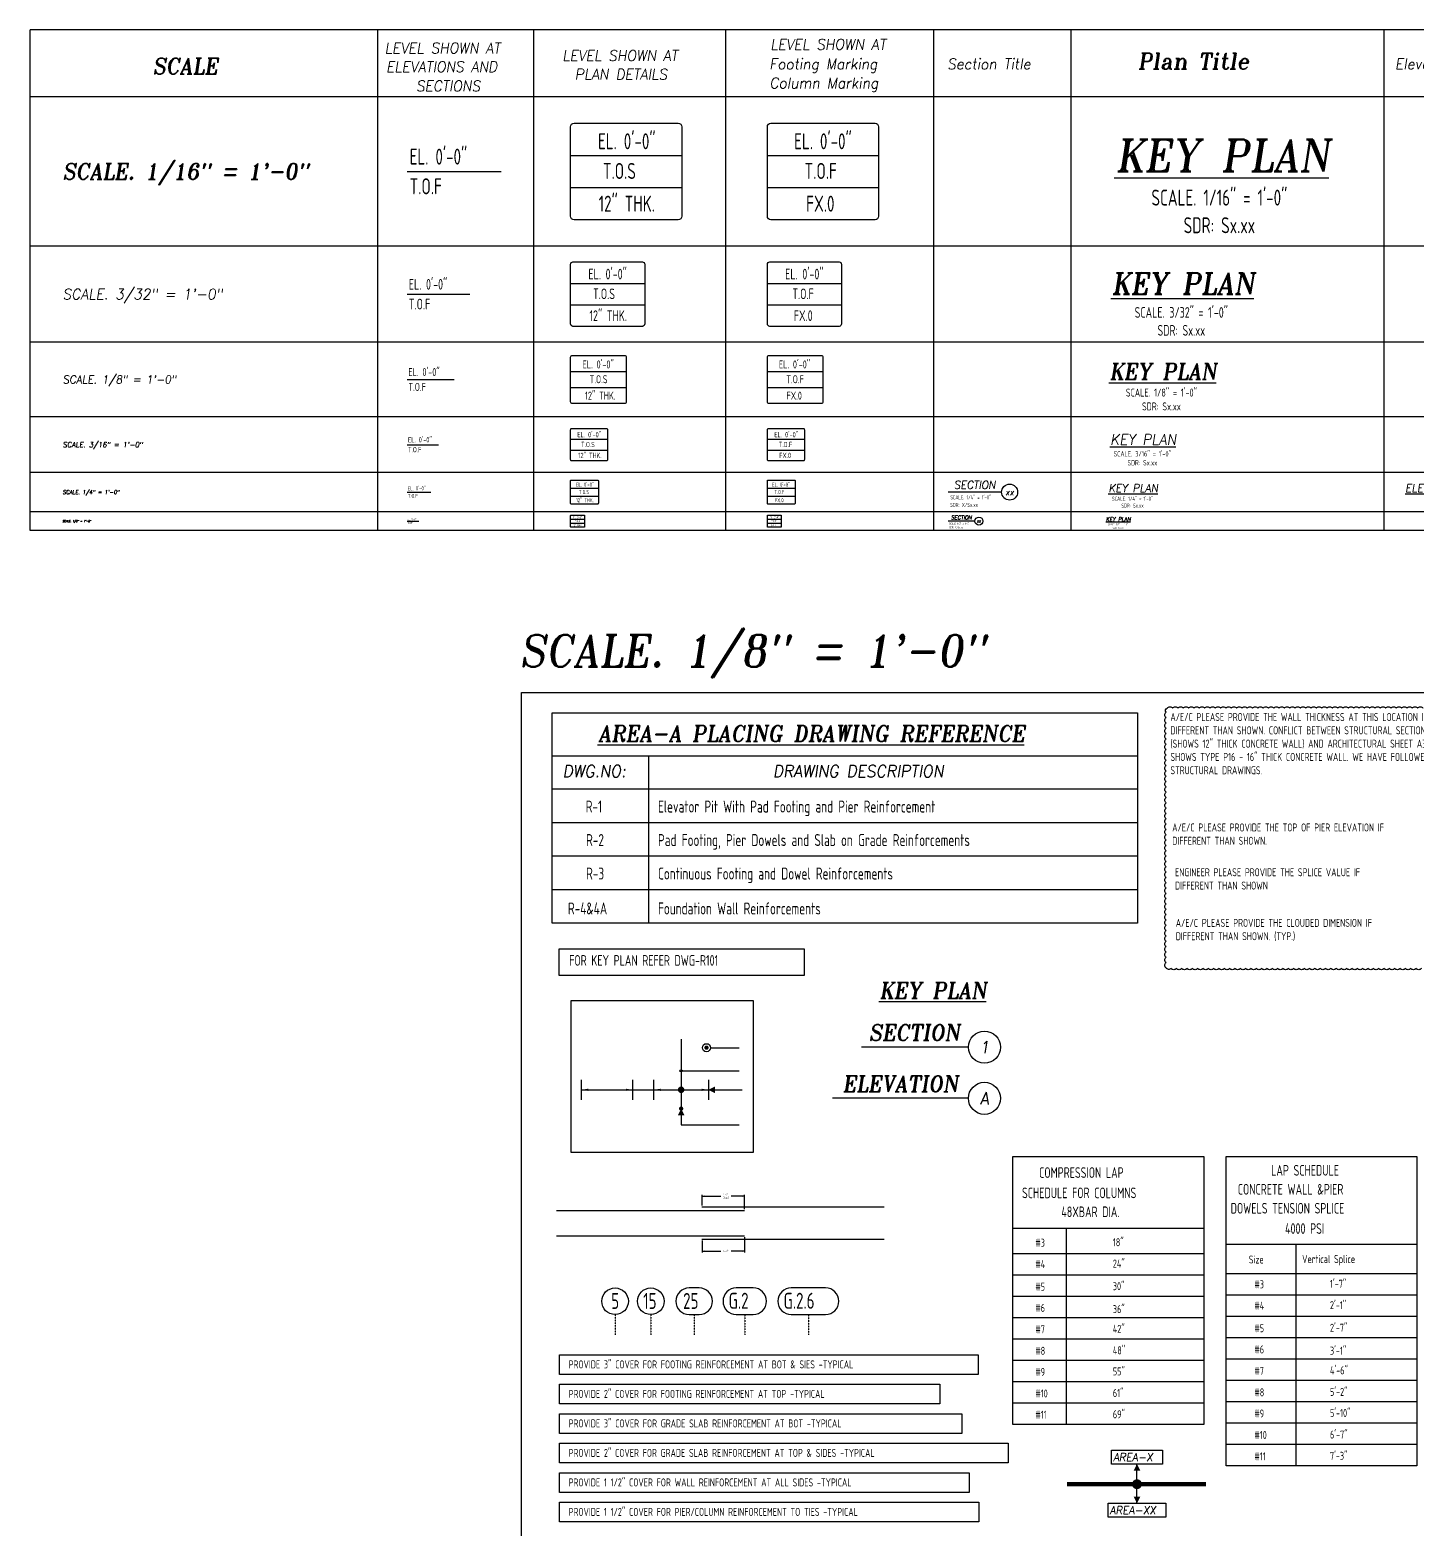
# Model space of a CAD drawing. Header units: inches. Extents: x -10781 to 50822, y -3854 to 38989.
# Drawn here: x -10781 to -9218, y -660 to 1030 of the extents above; entities that cross this region are included whole.
import ezdxf
from ezdxf.enums import TextEntityAlignment as Align

# ---------------------------------------------------------------- set-up
doc = ezdxf.new("R2010")
doc.units = ezdxf.units.IN
doc.header["$LTSCALE"] = 0.025
doc.header["$MEASUREMENT"] = 0
doc.linetypes.add('PHANTOM', pattern=[2.5, 1.25, -0.25, 0.25, -0.25, 0.25, -0.25])
doc.layers.get('0').update_dxf_attribs({"linetype": 'CONTINUOUS'})
doc.layers.get('Defpoints').update_dxf_attribs({"linetype": 'CONTINUOUS'})
for name, color, linetype in [('0-25TEXT', 7, 'CONTINUOUS'), ('0-35', 3, 'CONTINUOUS'), ('0-35TEXT', 3, 'CONTINUOUS'), ('0-50', 10, 'CONTINUOUS'), ('5', 4, 'CONTINUOUS'), ('DETAIL', 83, 'CONTINUOUS'), ('FOOTING MARK', 3, 'CONTINUOUS'), ('GRID', 8, 'PHANTOM'), ('INTERMEDIATERANGELAY', 7, 'CONTINUOUS'), ('MATCH LINE', 7, 'CONTINUOUS'), ('RANGELAY', 7, 'CONTINUOUS'), ('TITLE_BORDER', 7, 'CONTINUOUS')]:
    doc.layers.add(name, color=color, linetype=linetype)
doc.styles.add('AR', font='ARCHQUIK.shx', dxfattribs={"width": 0.8})
doc.styles.add('ROMANT', font='romant')
doc.dimstyles.new('CADS_DIM_48', dxfattribs={"dimscale": 48, "dimtxt": 0.09375, "dimasz": 0.09375, "dimexe": 0.0625, "dimexo": 0.0625, "dimgap": 0.09375, "dimtad": 0, "dimtih": 1, "dimtoh": 1, "dimzin": 1, "dimdsep": 46, "dimlunit": 4, "dimtxsty": 'AR', "dimblk": 'CLOSED', "dimcen": 0.1875, "dimadec": 0, "dimazin": 0, "dimtfac": 1, "dimtofl": 0, "dimtmove": 0, "dimatfit": 1, "dimldrblk": 'DOTBLANK', "dimfxl": 1, "dimtzin": 0, "dimarcsym": 0})

# ---------------------------------------------------------------- blocks, each defined once
blk = doc.blocks.new('SECT1')
at = {"color": 7, "linetype": 'Continuous'}
blk.add_line((0.627, 0), (-0.627, 0), dxfattribs=at)
blk.add_circle((0.815, 0), 0.188, dxfattribs=at)
at = {"color": 7, "linetype": 'Continuous', "style": 'ROMANT', "oblique": 9, "width": 0.95}
blk.add_text('SECTION', height=0.1875, dxfattribs=at).set_placement((-0.006, 0.077), align=Align.CENTER)
blk.add_attdef('SECT1', text='', height=0.141, dxfattribs=at).set_placement((0.815, 0), align=Align.MIDDLE)
blk = doc.blocks.new('_Closed')
at = {"color": 0, "linetype": 'ByBlock', "lineweight": -2}
for p, q in [((-1, 0.17), (0, 0)), ((-1, 0.17), (-1, -0.17)), ((0, 0), (-1, -0.17)), ((0, 0), (-1, 0))]:
    blk.add_line(p, q, dxfattribs=at)
blk = doc.blocks.new('*D16')
at = {"layer": 'Defpoints', "color": 0, "transparency": 16777216}
for p in [(-10024.3, -332.9), (-9976.3, -328.9), (-9976.3, -346.1)]:
    blk.add_point(p, dxfattribs=at)
at = {"layer": 'DETAIL', "color": 0, "lineweight": -2, "transparency": 16777216}
for p, q in [((-10024.3, -334.4), (-10024.3, -347.6)), ((-9976.3, -330.4), (-9976.3, -347.6)), ((-10022.1, -346.1), (-10003, -346.1)), ((-9978.6, -346.1), (-9991.6, -346.1))]:
    blk.add_line(p, q, dxfattribs=at)
at = {"layer": 'DETAIL', "color": 0, "lineweight": -2, "transparency": 16777216, "xscale": 2.25, "yscale": 2.25, "zscale": 2.25, "rotation": 180}
blk.add_blockref('_Closed', (-10024.3, -346.1), dxfattribs=at)
at = {"layer": 'DETAIL', "color": 0, "lineweight": -2, "transparency": 16777216, "xscale": 2.25, "yscale": 2.25, "zscale": 2.25}
blk.add_blockref('_Closed', (-9976.3, -346.1), dxfattribs=at)
at = {"layer": 'DETAIL', "color": 0, "transparency": 16777216, "insert": (-9997.3, -346.1), "char_height": 2.25, "attachment_point": 5, "style": 'AR'}
blk.add_mtext('4\'-0"', dxfattribs=at)
blk = doc.blocks.new('_DotBlank')
at = {"layer": '0-35', "color": 0, "lineweight": -2}
blk.add_line((-0.5, 0), (-1, 0), dxfattribs=at)
blk.add_circle((0, 0), 0.5, dxfattribs=at)
blk = doc.blocks.new('*D17')
at = {"layer": 'Defpoints', "color": 0, "transparency": 16777216}
for p in [(-9976.3, -284.3), (-10024.3, -296.4), (-9976.3, -300.4)]:
    blk.add_point(p, dxfattribs=at)
at = {"layer": 'DETAIL', "color": 0, "lineweight": -2, "transparency": 16777216}
for p, q in [((-10024.3, -294.9), (-10024.3, -282.8)), ((-10022.1, -284.3), (-10003, -284.3)), ((-9978.6, -284.3), (-9991.6, -284.3)), ((-9976.3, -298.9), (-9976.3, -282.8))]:
    blk.add_line(p, q, dxfattribs=at)
at = {"layer": 'DETAIL', "color": 0, "lineweight": -2, "transparency": 16777216, "xscale": 2.25, "yscale": 2.25, "zscale": 2.25, "rotation": 180}
blk.add_blockref('_Closed', (-10024.3, -284.3), dxfattribs=at)
at = {"layer": 'DETAIL', "color": 0, "lineweight": -2, "transparency": 16777216, "xscale": 2.25, "yscale": 2.25, "zscale": 2.25}
blk.add_blockref('_Closed', (-9976.3, -284.3), dxfattribs=at)
at = {"layer": 'DETAIL', "color": 0, "transparency": 16777216, "insert": (-9997.3, -284.3), "char_height": 2.25, "attachment_point": 5, "style": 'AR'}
blk.add_mtext('4\'-0"\\P(Typ)', dxfattribs=at)
blk = doc.blocks.new('ELEV1')
at = {"color": 7, "linetype": 'Continuous'}
blk.add_line((0.883, 0), (-0.71, 0), dxfattribs=at)
blk.add_circle((1.071, 0), 0.188, dxfattribs=at)
at = {"color": 7, "linetype": 'Continuous', "style": 'ROMANT', "oblique": 9, "width": 0.95}
blk.add_text('ELEVATION', height=0.1875, dxfattribs=at).set_placement((0.085, 0.077), align=Align.CENTER)
blk.add_attdef('ELV1', text='', height=0.141, dxfattribs=at).set_placement((1.071, 0), align=Align.MIDDLE)
blk = doc.blocks.new('leadrblk')
blk.add_lwpolyline([(0, 0, 0, 1, 0), (1, 0, 1, 1, 0)], format="xyseb")
blk = doc.blocks.new('leadrdot')
at = {"const_width": 0.5}
blk.add_lwpolyline([(-0.25, 0, 1), (0.25, 0, 1)], format="xyb", close=True, dxfattribs=at)
blk = doc.blocks.new('rendmark')
at = {"color": 4}
blk.add_line((0, -3), (0, 3), dxfattribs=at)
blk = doc.blocks.new('rarrow')
at = {"color": 7}
blk.add_solid([(2, -0.33), (2, 0.33), (0, 0)], dxfattribs=at)

msp = doc.modelspace()

# ---------------------------------------------------------------- linework, layer by layer
at = {"color": 8}
for p, q in [((-10781.46458, 465.92747), (-10781.46458, 1029.94747)), ((-8316.27124, 1029.94747), (-10781.46458, 1029.94747)), ((-10389.63009, 465.92747), (-10389.63009, 1029.94747)), ((-10214.35108, 1029.94747), (-10214.35108, 465.92747)), ((-9998.00341, 1029.94747), (-9998.00341, 465.92747)), ((-9763.59604, 1029.94747), (-9763.59604, 465.92747)), ((-9608.71529, 1029.94747), (-9608.71529, 465.92747)), ((-9255.97653, 1029.94747), (-9255.97653, 465.92747)), ((-8316.27124, 954.81334), (-10781.46458, 954.81334)), ((-8316.27124, 786.29679), (-10781.46458, 786.29679)), ((-8316.27124, 678.21383), (-10781.46458, 678.21383)), ((-8316.27124, 593.95555), (-10781.46458, 593.95555)), ((-8316.27124, 531.31713), (-10781.46458, 531.31713)), ((-8316.27124, 486.9718), (-10781.46458, 486.9718)), ((-8316.27124, 465.92747), (-10781.46458, 465.92747))]:
    msp.add_line(p, q, dxfattribs=at)
at = {"color": 7, "linetype": 'Continuous'}
msp.add_lwpolyline([(-10185.36491, -5.57188), (-9909.25217, -5.57188), (-9909.25217, -35.47911), (-10185.36491, -35.47911)], close=True, dxfattribs=at)
at = {"layer": '0-25TEXT'}
for points in [[(-10014.76829, -116.92683), (-9982.31726, -116.92683)], [(-10047.81042, -143.05015), (-9982.31726, -143.05015)], [(-10017.13758, -164.40664), (-9978.9144, -164.40664)], [(-10047.81042, -185.54212), (-10047.81042, -203.70439), (-9982.31726, -203.70439)], [(-9534.21956, -630.3391), (-9534.21956, -587.21224)]]:
    msp.add_lwpolyline(points, dxfattribs=at)
for points, const_width in [([(-10049.65974, -164.40664, 1), (-10045.9611, -164.40664, 1)], 3.69864), ([(-9531.44559, -608.89892, 1), (-9536.99354, -608.89892, 1)], 5.54795)]:
    msp.add_lwpolyline(points, format="xyb", close=True, dxfattribs=dict(at, const_width=const_width))
at = {"layer": '0-35'}
for p, q in [((-9459.04436, -320.52393), (-9674.13063, -320.52393)), ((-9459.04436, -320.52393), (-9674.13063, -320.52393)), ((-9459.04436, -349.12774), (-9674.13063, -349.12774)), ((-9219.08495, -338.75136), (-9433.88251, -338.75136)), ((-9219.08495, -338.75136), (-9433.88251, -338.75136)), ((-9459.04436, -373.16948), (-9674.13063, -373.16948)), ((-9219.08495, -371.91724), (-9433.88251, -371.91724)), ((-9459.04436, -397.21122), (-9674.13063, -397.21122)), ((-9219.08495, -395.95898), (-9433.88251, -395.95898)), ((-9459.04436, -421.25296), (-9674.13063, -421.25296)), ((-9219.08495, -420.00072), (-9433.88251, -420.00072)), ((-9459.04436, -445.2947), (-9674.13063, -445.2947)), ((-9219.08495, -444.04246), (-9433.88251, -444.04246)), ((-9459.04436, -469.33644), (-9674.13063, -469.33644)), ((-9219.08495, -468.0842), (-9433.88251, -468.0842)), ((-9459.04436, -493.37818), (-9674.13063, -493.37818)), ((-9219.08495, -492.12594), (-9433.88251, -492.12594)), ((-9459.04436, -517.41992), (-9674.13063, -517.41992)), ((-9219.08495, -516.16767), (-9433.88251, -516.16767)), ((-9219.08495, -540.20941), (-9433.88251, -540.20941)), ((-9219.08495, -564.25115), (-9433.88251, -564.25115))]:
    msp.add_line(p, q, dxfattribs=at)
for points in [[(-9674.13063, -239.37808), (-9459.04436, -239.37808), (-9459.04436, -541.46166), (-9674.13063, -541.46166)], [(-9433.88251, -239.37808), (-9219.08495, -239.37808), (-9219.08495, -588.29289), (-9433.88251, -588.29289)], [(-9712.99049, -462.92292), (-9712.99049, -485.08912), (-10184.82587, -485.08912), (-10184.82587, -462.92292), (-9712.99049, -462.92292)], [(-9756.21026, -496.17223), (-9756.21026, -518.33843), (-10184.82587, -518.33843), (-10184.82587, -496.17223), (-9756.21026, -496.17223)], [(-9731.61929, -529.42154), (-9731.61929, -551.58774), (-10184.82587, -551.58774), (-10184.82587, -529.42154), (-9731.61929, -529.42154)], [(-9679.44815, -562.67084), (-9679.44815, -584.83705), (-10184.82587, -584.83705), (-10184.82587, -562.67084), (-9679.44815, -562.67084)], [(-9723.12323, -595.92015), (-9723.12323, -618.08636), (-10184.82587, -618.08636), (-10184.82587, -595.92015), (-9723.12323, -595.92015)], [(-9712.34717, -629.16946), (-9712.34717, -651.33567), (-10184.82587, -651.33567), (-10184.82587, -629.16946), (-9712.34717, -629.16946)]]:
    msp.add_lwpolyline(points, close=True, dxfattribs=at)
for points in [[(-9614.13063, -320.52393), (-9614.13063, -541.46166)], [(-9614.13063, -320.52393), (-9614.13063, -541.46166)], [(-9355.13043, -338.75136), (-9355.13043, -588.29289)], [(-9355.13043, -338.75136), (-9355.13043, -588.29289)]]:
    msp.add_lwpolyline(points, dxfattribs=at)
at = {"layer": '0-35', "color": 0, "lineweight": -2}
msp.add_circle((-10019.26829, -116.92683), 4.5, dxfattribs=at)
at = {"layer": '0-35TEXT'}
msp.add_lwpolyline([(-10227.79613, 283.49724), (-8132.3808, 283.49724), (-8132.3808, -2272.82815), (-10227.79613, -2272.82815)], close=True, dxfattribs=at)
at = {"layer": '0-50'}
for p, q in [((-10172.39638, 888.6934), (-10047.07846, 888.6934)), ((-10356.52826, 870.55507), (-10250.533, 870.55507)), ((-10172.39638, 852.41674), (-10047.07846, 852.41674)), ((-10172.39638, 744.34753), (-10088.8511, 744.34753)), ((-10356.52826, 732.25531), (-10285.86476, 732.25531)), ((-10172.39638, 720.16309), (-10088.8511, 720.16309)), ((-10172.39638, 645.15385), (-10109.73742, 645.15385)), ((-10356.52826, 636.08469), (-10303.53063, 636.08469)), ((-10172.39638, 627.01552), (-10109.73742, 627.01552)), ((-10356.52826, 562.63634), (-10321.19651, 562.63634)), ((-10172.39638, 568.68245), (-10130.62374, 568.68245)), ((-10172.39638, 556.59023), (-10130.62374, 556.59023)), ((-10356.52826, 509.14447), (-10330.02944, 509.14447)), ((-10172.39638, 513.67905), (-10141.0669, 513.67905)), ((-10172.39638, 504.60988), (-10141.0669, 504.60988)), ((-10356.52826, 476.44963), (-10343.42934, 476.44963)), ((-10172.39638, 478.71693), (-10156.73164, 478.71693)), ((-10172.39638, 474.18234), (-10156.73164, 474.18234)), ((-9533.78255, 211.59569), (-10193.01074, 211.59569)), ((-10084.28719, 23.24691), (-10084.28719, 211.59569)), ((-9533.78255, 174.22453), (-10193.01074, 174.22453)), ((-9533.78255, 136.48012), (-10193.01074, 136.48012)), ((-9533.78255, 98.73572), (-10193.01074, 98.73572)), ((-9533.78255, 60.99132), (-10193.01074, 60.99132))]:
    msp.add_line(p, q, dxfattribs=at)
for points in [[(-10168.39638, 924.97005), (-10051.07846, 924.97005, -0.4142135624), (-10047.07846, 920.97005), (-10047.07846, 820.14008, -0.4142135624), (-10051.07846, 816.14008), (-10168.39638, 816.14008, -0.4142135624), (-10172.39638, 820.14008), (-10172.39638, 920.97005, -0.4142135624)], [(-10169.72971, 768.53197), (-10091.51776, 768.53197, -0.4142135624), (-10088.8511, 765.8653), (-10088.8511, 698.64532, -0.4142135624), (-10091.51776, 695.97865), (-10169.72971, 695.97865, -0.4142135624), (-10172.39638, 698.64532), (-10172.39638, 765.8653, -0.4142135624)], [(-10170.39638, 663.29218), (-10111.73742, 663.29218, -0.4142135624), (-10109.73742, 661.29218), (-10109.73742, 610.87719, -0.4142135624), (-10111.73742, 608.87719), (-10170.39638, 608.87719, -0.4142135624), (-10172.39638, 610.87719), (-10172.39638, 661.29218, -0.4142135624)], [(-10171.06304, 580.77467), (-10131.95707, 580.77467, -0.4142135624), (-10130.62374, 579.44133), (-10130.62374, 545.83134, -0.4142135624), (-10131.95707, 544.49801), (-10171.06304, 544.49801, -0.4142135624), (-10172.39638, 545.83134), (-10172.39638, 579.44133, -0.4142135624)], [(-10171.39638, 522.74821), (-10142.0669, 522.74821, -0.4142135624), (-10141.0669, 521.74821), (-10141.0669, 496.54072, -0.4142135624), (-10142.0669, 495.54072), (-10171.39638, 495.54072, -0.4142135624), (-10172.39638, 496.54072), (-10172.39638, 521.74821, -0.4142135624)], [(-10171.89638, 483.25151), (-10157.23164, 483.25151, -0.4142135624), (-10156.73164, 482.75151), (-10156.73164, 470.14776, -0.4142135624), (-10157.23164, 469.64776), (-10171.89638, 469.64776, -0.4142135624), (-10172.39638, 470.14776), (-10172.39638, 482.75151, -0.4142135624)], [(-10027.4537, -387.73623), (-10038.79462, -387.73623, 1), (-10038.79462, -417.73623), (-10027.4537, -417.73623, 1)], [(-9985.64785, -417.698), (-9966.64391, -417.698, 1), (-9966.64391, -387.698), (-9985.64785, -387.698, 1)], [(-9885.15666, -387.698), (-9923.75156, -387.698, 1), (-9923.75156, -417.698), (-9885.15666, -417.698, 1)]]:
    msp.add_lwpolyline(points, format="xyb", close=True, dxfattribs=at)
for points in [[(-10193.01074, 260.25998), (-9533.78255, 260.25998), (-9533.78255, 23.24691), (-10193.01074, 23.24691)], [(-10171.83314, -63.74847), (-9966.76441, -63.74847), (-9966.76441, -235.06451), (-10171.83314, -235.06451)], [(-9562.88363, -570.5305), (-9505.5555, -570.5305), (-9505.5555, -586.10807), (-9562.88363, -586.10807)], [(-9566.75282, -630.3391), (-9501.68631, -630.3391), (-9501.68631, -645.91667), (-9566.75282, -645.91667)]]:
    msp.add_lwpolyline(points, close=True, dxfattribs=at)
for centre in [(-10122.28758, -402.73623), (-10082.0563, -402.73623)]:
    msp.add_circle(centre, 15, dxfattribs=at)
at = {"layer": '5'}
msp.add_lwpolyline([(-10047.81042, -107.30808), (-10047.81042, -185.54212)], dxfattribs=at)
at = {"layer": '5', "const_width": 2.4}
for points in [[(-10020.46829, -116.92683, 1), (-10018.06829, -116.92683, 1)], [(-10049.01042, -185.54212, 1), (-10046.61042, -185.54212, 1)]]:
    msp.add_lwpolyline(points, format="xyb", close=True, dxfattribs=at)
at = {"layer": 'DETAIL'}
msp.add_lwpolyline([(-9213.82372, -27.55075, -0.52056705), (-9219.82372, -27.55075, -0.52056705), (-9225.82372, -27.55075, -0.52056705), (-9231.82372, -27.55075, -0.52056705), (-9237.82372, -27.55075, -0.52056705), (-9243.82372, -27.55075, -0.52056705), (-9249.82372, -27.55075, -0.52056705), (-9255.82372, -27.55075, -0.52056705), (-9261.82372, -27.55075, -0.52056705), (-9267.82372, -27.55075, -0.52056705), (-9273.82372, -27.55075, -0.52056705), (-9279.82372, -27.55075, -0.52056705), (-9285.82372, -27.55075, -0.52056705), (-9291.82372, -27.55075, -0.52056705), (-9297.82372, -27.55075, -0.52056705), (-9303.82372, -27.55075, -0.52056705), (-9309.82372, -27.55075, -0.52056705), (-9315.82372, -27.55075, -0.52056705), (-9321.82372, -27.55075, -0.52056705), (-9327.82372, -27.55075, -0.52056705), (-9333.82372, -27.55075, -0.52056705), (-9339.82372, -27.55075, -0.52056705), (-9345.82372, -27.55075, -0.52056705), (-9351.82372, -27.55075, -0.52056705), (-9357.82372, -27.55075, -0.52056705), (-9363.82372, -27.55075, -0.52056705), (-9369.82372, -27.55075, -0.52056705), (-9375.82372, -27.55075, -0.52056705), (-9381.82372, -27.55075, -0.52056705), (-9387.82372, -27.55075, -0.52056705), (-9393.82372, -27.55075, -0.52056705), (-9399.82372, -27.55075, -0.52056705), (-9405.82372, -27.55075, -0.52056705), (-9411.82372, -27.55075, -0.52056705), (-9417.82372, -27.55075, -0.52056705), (-9423.82372, -27.55075, -0.52056705), (-9429.82372, -27.55075, -0.52056705), (-9435.82372, -27.55075, -0.52056705), (-9441.82372, -27.55075, -0.52056705), (-9447.82372, -27.55075, -0.52056705), (-9453.82372, -27.55075, -0.52056705), (-9459.82372, -27.55075, -0.52056705), (-9465.82372, -27.55075, -0.52056705), (-9471.82372, -27.55075, -0.52056705), (-9477.82372, -27.55075, -0.52056705), (-9483.82372, -27.55075, -0.52056705), (-9489.82372, -27.55075, -0.52056705), (-9495.82372, -27.55075, -0.52056705), (-9501.26038, -26.98741, -0.52056705), (-9501.26038, -20.98741, -0.52056705), (-9501.26038, -14.98741, -0.52056705), (-9501.26038, -8.98741, -0.52056705), (-9501.26038, -2.98741, -0.52056705), (-9501.26038, 3.01259, -0.52056705), (-9501.26038, 9.01259, -0.52056705), (-9501.26038, 15.01259, -0.52056705), (-9501.26038, 21.01259, -0.52056705), (-9501.26038, 27.01259, -0.52056705), (-9501.26038, 33.01259, -0.52056705), (-9501.26038, 39.01259, -0.52056705), (-9501.26038, 45.01259, -0.52056705), (-9501.26038, 51.01259, -0.52056705), (-9501.26038, 57.01259, -0.52056705), (-9501.26038, 63.01259, -0.52056705), (-9501.26038, 69.01259, -0.52056705), (-9501.26038, 75.01259, -0.52056705), (-9501.26038, 81.01259, -0.52056705), (-9501.26038, 87.01259, -0.52056705), (-9501.26038, 93.01259, -0.52056705), (-9501.26038, 99.01259, -0.52056705), (-9501.26038, 105.01259, -0.52056705), (-9501.26038, 111.01259, -0.52056705), (-9501.26038, 117.01259, -0.52056705), (-9501.26038, 123.01259, -0.52056705), (-9501.26038, 129.01259, -0.52056705), (-9501.26038, 135.01259, -0.52056705), (-9501.26038, 141.01259, -0.52056705), (-9501.26038, 147.01259, -0.52056705), (-9501.26038, 153.01259, -0.52056705), (-9501.26038, 159.01259, -0.52056705), (-9501.26038, 165.01259, -0.52056705), (-9501.26038, 171.01259, -0.52056705), (-9501.26038, 177.01259, -0.52056705), (-9501.26038, 183.01259, -0.52056705), (-9501.26038, 189.01259, -0.52056705), (-9501.26038, 195.01259, -0.52056705), (-9501.26038, 201.01259, -0.52056705), (-9501.26038, 207.01259, -0.52056705), (-9501.26038, 213.01259, -0.52056705), (-9501.26038, 219.01259, -0.52056705), (-9501.26038, 225.01259, -0.52056705), (-9501.26038, 231.01259, -0.52056705), (-9501.26038, 237.01259, -0.52056705), (-9501.26038, 243.01259, -0.52056705), (-9501.26038, 249.01259, -0.52056705), (-9501.26038, 255.01259, -0.52056705), (-9501.26038, 261.01259, -0.52056705), (-9500.05745, 265.80966, -0.52056705), (-9494.05745, 265.80966, -0.52056705), (-9488.05745, 265.80966, -0.52056705), (-9482.05745, 265.80966, -0.52056705), (-9476.05745, 265.80966, -0.52056705), (-9470.05745, 265.80966, -0.52056705), (-9464.05745, 265.80966, -0.52056705), (-9458.05745, 265.80966, -0.52056705), (-9452.05745, 265.80966, -0.52056705), (-9446.05745, 265.80966, -0.52056705), (-9440.05745, 265.80966, -0.52056705), (-9434.05745, 265.80966, -0.52056705), (-9428.05745, 265.80966, -0.52056705), (-9422.05745, 265.80966, -0.52056705), (-9416.05745, 265.80966, -0.52056705), (-9410.05745, 265.80966, -0.52056705), (-9404.05745, 265.80966, -0.52056705), (-9398.05745, 265.80966, -0.52056705), (-9392.05745, 265.80966, -0.52056705), (-9386.05745, 265.80966, -0.52056705), (-9380.05745, 265.80966, -0.52056705), (-9374.05745, 265.80966, -0.52056705), (-9368.05745, 265.80966, -0.52056705), (-9362.05745, 265.80966, -0.52056705), (-9356.05745, 265.80966, -0.52056705), (-9350.05745, 265.80966, -0.52056705), (-9344.05745, 265.80966, -0.52056705), (-9338.05745, 265.80966, -0.52056705), (-9332.05745, 265.80966, -0.52056705), (-9326.05745, 265.80966, -0.52056705), (-9320.05745, 265.80966, -0.52056705), (-9314.05745, 265.80966, -0.52056705), (-9308.05745, 265.80966, -0.52056705), (-9302.05745, 265.80966, -0.52056705), (-9296.05745, 265.80966, -0.52056705), (-9290.05745, 265.80966, -0.52056705), (-9284.05745, 265.80966, -0.52056705), (-9278.05745, 265.80966, -0.52056705), (-9272.05745, 265.80966, -0.52056705), (-9266.05745, 265.80966, -0.52056705), (-9260.05745, 265.80966, -0.52056705), (-9254.05745, 265.80966, -0.52056705), (-9248.05745, 265.80966, -0.52056705), (-9242.05745, 265.80966, -0.52056705), (-9236.05745, 265.80966, -0.52056705), (-9230.05745, 265.80966, -0.52056705), (-9224.05745, 265.80966, -0.52056705), (-9218.05745, 265.80966, -0.52056705), (-9212.05745, 265.80966, -0.52056705)], format="xyb", dxfattribs=at)
at = {"layer": 'FOOTING MARK', "color": 1}
for p, q in [((-9950.70742, 888.6934), (-9825.3895, 888.6934)), ((-9950.70742, 852.41674), (-9825.3895, 852.41674)), ((-9950.70742, 744.34753), (-9867.16214, 744.34753)), ((-9950.70742, 720.16309), (-9867.16214, 720.16309)), ((-9950.70742, 645.15385), (-9888.04846, 645.15385)), ((-9950.70742, 627.01552), (-9888.04846, 627.01552)), ((-9950.70742, 568.68245), (-9908.93478, 568.68245)), ((-9950.70742, 556.59023), (-9908.93478, 556.59023)), ((-9950.70742, 513.67905), (-9919.37794, 513.67905)), ((-9950.70742, 504.60988), (-9919.37794, 504.60988)), ((-9950.70742, 478.71693), (-9935.04268, 478.71693)), ((-9950.70742, 474.18234), (-9935.04268, 474.18234))]:
    msp.add_line(p, q, dxfattribs=at)
for points in [[(-9946.70742, 924.97005), (-9829.3895, 924.97005, -0.4142135624), (-9825.3895, 920.97005), (-9825.3895, 820.14008, -0.4142135624), (-9829.3895, 816.14008), (-9946.70742, 816.14008, -0.4142135624), (-9950.70742, 820.14008), (-9950.70742, 920.97005, -0.4142135624)], [(-9948.04075, 768.53197), (-9869.82881, 768.53197, -0.4142135624), (-9867.16214, 765.8653), (-9867.16214, 698.64532, -0.4142135624), (-9869.82881, 695.97865), (-9948.04075, 695.97865, -0.4142135624), (-9950.70742, 698.64532), (-9950.70742, 765.8653, -0.4142135624)], [(-9948.70742, 663.29218), (-9890.04846, 663.29218, -0.4142135624), (-9888.04846, 661.29218), (-9888.04846, 610.87719, -0.4142135624), (-9890.04846, 608.87719), (-9948.70742, 608.87719, -0.4142135624), (-9950.70742, 610.87719), (-9950.70742, 661.29218, -0.4142135624)], [(-9949.37409, 580.77467), (-9910.26811, 580.77467, -0.4142135624), (-9908.93478, 579.44133), (-9908.93478, 545.83134, -0.4142135624), (-9910.26811, 544.49801), (-9949.37409, 544.49801, -0.4142135624), (-9950.70742, 545.83134), (-9950.70742, 579.44133, -0.4142135624)], [(-9949.70742, 522.74821), (-9920.37794, 522.74821, -0.4142135624), (-9919.37794, 521.74821), (-9919.37794, 496.54072, -0.4142135624), (-9920.37794, 495.54072), (-9949.70742, 495.54072, -0.4142135624), (-9950.70742, 496.54072), (-9950.70742, 521.74821, -0.4142135624)], [(-9950.20742, 483.25151), (-9935.54268, 483.25151, -0.4142135624), (-9935.04268, 482.75151), (-9935.04268, 470.14776, -0.4142135624), (-9935.54268, 469.64776), (-9950.20742, 469.64776, -0.4142135624), (-9950.70742, 470.14776), (-9950.70742, 482.75151, -0.4142135624)]]:
    msp.add_lwpolyline(points, format="xyb", close=True, dxfattribs=at)
at = {"layer": 'GRID', "lineweight": -3}
for points in [[(-10122.28758, -417.73623), (-10122.28758, -440.72414)], [(-10082.0563, -417.73623), (-10082.0563, -440.72414)], [(-10033.12416, -417.73623), (-10033.12416, -440.72414)], [(-9976.14588, -417.698), (-9976.14588, -440.68591)], [(-9904.45411, -417.698), (-9904.45411, -440.68591)]]:
    msp.add_lwpolyline(points, dxfattribs=at)
at = {"layer": 'INTERMEDIATERANGELAY'}
msp.add_line((-10102.48326, -164.40664), (-10078.48326, -164.40664), dxfattribs=at)
at = {"layer": 'MATCH LINE', "linetype": 'PHANTOM', "ltscale": 10, "const_width": 5}
msp.add_lwpolyline([(-9456.569, -608.89892), (-9613.05224, -608.89892)], dxfattribs=at)
at = {"layer": 'RANGELAY'}
for p, q in [((-10160.09627, -164.40664), (-10102.48326, -164.40664)), ((-10078.48326, -164.40664), (-10017.13758, -164.40664))]:
    msp.add_line(p, q, dxfattribs=at)
at = {"layer": 'TITLE_BORDER', "color": 4}
for p, q in [((-10188.31935, -300.42149), (-9976.34926, -300.42149)), ((-10024.34926, -296.42149), (-9819.01329, -296.42149)), ((-10188.31935, -328.90934), (-9976.34926, -328.90934)), ((-10024.34926, -332.90934), (-9819.01329, -332.90934))]:
    msp.add_line(p, q, dxfattribs=at)

# ---------------------------------------------------------------- block references
at = {"layer": '0-25TEXT'}
for name, p, xscale, yscale, zscale, values in [('SECT1', (-9716.80202, 509.14447), 48, 48, 48, {'SECT1': 'xx'}), ('SECT1', (-9731.85066, 476.44963), 24, 24, 24, {'SECT1': 'xx'}), ('SECT1', (-9784.33839, -116.28619), 96, 96, 96, {'SECT1': '1'}), ('ELEV1', (-9808.95748, -174.01104), 96, 96, 96, {'ELV1': 'A'})]:
    msp.add_blockref(name, p, dxfattribs=dict(at, xscale=xscale, yscale=yscale, zscale=zscale)).add_auto_attribs(values)
at = {"layer": '0-25TEXT', "xscale": 7.498582677165353, "yscale": 3.000944881889763, "zscale": 2}
for name, p in [('leadrdot', (-10047.81042, -143.05015)), ('leadrblk', (-10017.13758, -164.40664))]:
    msp.add_blockref(name, p, dxfattribs=at)
at = {"layer": '0-25TEXT', "xscale": 7.498582677165353, "yscale": 3.000944881889763, "zscale": 2, "rotation": 270.0000046057035}
msp.add_blockref('leadrblk', (-10047.81042, -185.54212), dxfattribs=at)
at = {"layer": '0-25TEXT', "yscale": 3.000944881889763}
for p, xscale, rotation in [((-9534.21956, -586.10807), -7.498582677165356, 89.99999539429635), ((-9534.21956, -630.3391), 7.498582677165356, 90.00000460570351)]:
    msp.add_blockref('leadrblk', p, dxfattribs=dict(at, xscale=xscale, rotation=rotation))
at = {"layer": 'RANGELAY', "xscale": 3.779527559055119, "yscale": 3.779527559055119}
for name, p, rotation in [('rendmark', (-10160.09627, -164.40664), 3.192679130499573e-08), ('rarrow', (-10160.09627, -164.40664), 3.192679130499573e-08), ('rarrow', (-10102.48326, -164.40664), 179.9999969614578), ('rendmark', (-10102.48326, -164.40664), 179.9999969614578), ('rendmark', (-10078.48326, -164.40664), 3.192679247894604e-08), ('rarrow', (-10078.48326, -164.40664), 3.192679247894604e-08), ('rarrow', (-10017.13758, -164.40664), 179.9999969614578), ('rendmark', (-10017.13758, -164.40664), 179.9999969614578)]:
    msp.add_blockref(name, p, dxfattribs=dict(at, rotation=rotation))

# ---------------------------------------------------------------- texts
at = {"color": 7, "linetype": 'Continuous', "style": 'ROMANT', "oblique": 9, "width": 0.95}
for s, height, p in [('LEVEL SHOWN AT', 12, (-10381.68992, 1003.60802)), ('LEVEL SHOWN AT', 12, (-9947.17982, 1007.74487)), ('SCALE', 18, (-10643.12044, 980.26932)), ('LEVEL SHOWN AT', 12, (-10181.58719, 995.10721)), ('Footing Marking', 12, (-9948.18341, 985.70511)), ('Section Title', 12, (-9747.90281, 985.70511)), ('Plan Title', 18, (-9533.2108, 985.70511)), ('Elevation Title', 12, (-9243.27694, 985.70511)), ('ELEVATIONS AND', 12, (-10380.07434, 982.5044)), ('PLAN DETAILS', 12, (-10167.59446, 974.00359)), ('SECTIONS', 12, (-10346.43017, 960.92846)), ('Column Marking', 12, (-9948.18341, 964.17426)), ('SCALE. 1/16" = 1\'-0"', 18, (-10744.63265, 861.55507)), ('SCALE. 3/32" = 1\'-0"', 12, (-10744.63265, 726.25531)), ('SCALE. 1/8" = 1\'-0"', 9, (-10744.63265, 631.58469)), ('SCALE. 3/16" = 1\'-0"', 6, (-10744.63265, 559.63634)), ('SCALE. 1/4" = 1\'-0"', 4.5, (-10744.63265, 506.89447)), ('SCALE. 1/2" = 1\'-0"', 2.25, (-10744.63265, 475.32463)), ('SCALE. 1/8" = 1\'-0"', 36, (-10229.86186, 312.4316)), ('%%UAREA-A PLACING DRAWING REFERENCE', 18, (-10141.35784, 228.00194)), ('DWG.NO:', 13.5, (-10181.47389, 187.91156)), ('DRAWING DESCRIPTION', 13.5, (-9944.52725, 187.91156)), ('AREA-X', 9, (-9561.07352, -582.94901)), ('AREA-XX', 9, (-9564.94271, -642.75761))]:
    msp.add_text(s, height=height, dxfattribs=at).set_placement(p)
for s, height, p in [('%%UKEY PLAN', 36, (-9437.7245, 870.55507)), ('%%UKEY PLAN', 24, (-9482.4695, 732.25531)), ('%%UKEY PLAN', 18, (-9504.842, 636.08469)), ('%%UKEY PLAN', 12, (-9527.2145, 562.63634)), ('%%UKEY PLAN', 9, (-9538.40075, 509.14447)), ('%%UELEVATION-X', 9, (-9194.28348, 509.14447)), ('%%UKEY PLAN', 4.5, (-9555.18012, 476.44963)), ('%%UKEY PLAN', 18, (-9764.01564, -61.44225))]:
    msp.add_text(s, height=height, dxfattribs=at).set_placement(p, align=Align.CENTER)
at = {"layer": '0-35', "style": 'AR', "width": 0.8}
for s, p in [('R-1', (-10155.35264, 148.06137)), ('Elevator Pit With Pad Footing and Pier Reinforcement', (-10073.88553, 148.06137)), ('R-2', (-10154.94077, 110.31697)), ('Pad Footing, Pier Dowels and Slab on Grade Reinforcements', (-10073.88553, 110.31697)), ('R-3', (-10154.94077, 72.57256)), ('Continuous Footing and Dowel Reinforcements', (-10073.88553, 72.57256)), ('R-4&4A', (-10175.38159, 33.22418)), ('Foundation Wall Reinforcements', (-10073.88553, 33.22418))]:
    msp.add_text(s, height=13.5, dxfattribs=at).set_placement(p)
at = {"layer": '0-35TEXT', "style": 'AR', "width": 0.8}
for s, height, p in [('EL. 0\'-0"', 17.99955, (-10109.06006, 895.52911)), ('T.O.S', 17.99955, (-10117.37147, 862.0999)), ('12" THK.', 17.99955, (-10109.05456, 825.20636)), ('SCALE. 1/16" = 1\'-0"', 17.99955, (-9441.38284, 832.03002)), ('SDR: Sx.xx', 17.99955, (-9441.38284, 800.91483)), ('EL. 0\'-0"', 11.9997, (-10130.70525, 748.90467)), ('T.O.S', 11.9997, (-10134.74209, 726.61853)), ('12" THK.', 11.9997, (-10130.02406, 702.02284)), ('SCALE. 3/32" = 1\'-0"', 12, (-9484.29867, 705.6488)), ('SDR: Sx.xx', 12, (-9484.29867, 685.47323)), ('EL. 0\'-0"', 8.999775, (-10141.28089, 648.57171)), ('T.O.S', 8.999775, (-10140.83626, 631.8571)), ('SCALE. 1/8" = 1\'-0"', 8.999775, (-9506.67117, 616.82216)), ('12" THK.', 8.999775, (-10138.95011, 613.41033)), ('SDR: Sx.xx', 8.999775, (-9506.67117, 601.26457)), ('EL. 0\'-0"', 5.99985, (-10151.27787, 570.96102)), ('T.O.S', 5.99985, (-10152.82909, 559.81795)), ('12" THK.', 5.99985, (-10150.62136, 547.5201)), ('SCALE. 3/16" = 1\'-0"', 6, (-9528.12908, 549.33309)), ('SDR: Sx.xx', 6, (-9528.12908, 539.2453)), ('EL. 0\'-0"', 4.499887, (-10156.12229, 515.38798)), ('T.O.S', 4.499887, (-10157.30687, 507.03067)), ('12" THK.', 4.499887, (-10156.30498, 497.80729)), ('SCALE. 1/4" = 1\'-0"', 4.4998875, (-9539.31533, 499.51321)), ('SDR: Sx.xx', 4.499887, (-9539.31533, 491.73441)), ('12" THK.', 2.249944, (-10164.5248, 470.78105)), ('EL. 0\'-0"', 2.249944, (-10164.43555, 479.57139)), ('T.O.S', 2.249944, (-10164.5462, 475.39274)), ('SCALE. 1/2" = 1\'-0"', 2.2499437, (-9555.63742, 471.634)), ('SDR: Sx.xx', 2.249944, (-9555.63742, 467.74461))]:
    msp.add_text(s, height=height, dxfattribs=at).set_placement(p, align=Align.CENTER)
for s, height, p in [('EL. 0\'-0"', 17.99955, (-10353.72552, 878.23385)), ('T.O.F', 17.99955, (-10353.72552, 844.80464)), ('EL. 0\'-0"', 11.9997, (-10354.65977, 737.3745)), ('T.O.F', 11.9997, (-10354.65977, 715.08836)), ('EL. 0\'-0"', 8.999775, (-10355.12689, 639.92408)), ('T.O.F', 8.999775, (-10355.12689, 623.20947)), ('T.O.F', 5.99985, (-10355.59401, 554.05286)), ('EL. 0\'-0"', 5.99985, (-10355.59401, 565.19594)), ('T.O.F', 4.499887, (-10355.82757, 502.70686)), ('EL. 0\'-0"', 4.499887, (-10355.82757, 511.06416)), ('SDR: X/Sx.xx', 4.4998875, (-9744.81237, 492.51269)), ('SCALE. 1/4" = 1\'-0"', 4.4998875, (-9744.61878, 501.06362)), ('T.O.F', 2.249944, (-10356.17792, 473.23083)), ('EL. 0\'-0"', 2.249944, (-10356.17792, 477.40948)), ('SCALE. 1/2" = 1\'-0"', 2.2499437, (-9745.75904, 472.47087)), ('SDR: X/Sx.xx', 2.2499437, (-9745.85584, 468.2628)), ('COMPRESSION LAP', 12.0208696, (-9644.45819, -263.67283)), ('LAP SCHEDULE', 12.0208696, (-9383.07306, -261.14294)), ('CONCRETE WALL &PIER', 12.0208696, (-9420.65567, -282.51337)), ('SCHEDULE FOR COLUMNS', 12.0208696, (-9663.75864, -286.5612)), ('48XBAR DIA.', 12.0208696, (-9619.44984, -307.93163)), (' DOWELS TENSION SPLICE', 12.0208696, (-9433.84659, -303.88381)), ('4000 PSI', 12.02087, (-9367.36953, -326.78403)), ('#3', 9.015652, (-9648.68574, -341.2703)), ('Size', 9.015652, (-9408.21538, -360.15229)), ('#4', 9.015652, (-9648.68574, -365.31204)), ('#5', 9.015652, (-9648.68574, -390.76372)), ('#3', 9.015652, (-9401.88462, -388.10154)), ('#6', 9.015652, (-9648.68574, -414.67115)), ('#4', 9.015652, (-9401.88462, -412.14328)), ('#7', 9.015652, (-9648.68574, -438.80713)), ('#5', 9.015652, (-9401.88462, -437.59495)), ('#8', 9.015652, (-9648.68574, -463.06733)), ('#6', 9.015652, (-9401.88462, -461.50238)), ('PROVIDE 3" COVER FOR FOOTING REINFORCEMENT AT BOT & SIES -TYPICAL', 9, (-10174.52039, -478.34254)), ('#9', 9.015652, (-9648.68574, -486.8456)), ('#7', 9.015652, (-9401.88462, -485.63837)), ('PROVIDE 2" COVER FOR FOOTING REINFORCEMENT AT TOP -TYPICAL', 9, (-10174.52039, -511.59185)), ('#10', 9.015652, (-9648.68574, -511.13123)), ('#8', 9.015652, (-9401.88462, -509.89856)), ('PROVIDE 3" COVER FOR GRADE SLAB REINFORCEMENT AT BOT -TYPICAL', 9, (-10174.52039, -544.84116)), ('#11', 9.015652, (-9648.68574, -535.12022)), ('#9', 9.015652, (-9401.88462, -533.67684)), ('#10', 9.015652, (-9401.88462, -557.96247)), ('PROVIDE 2" COVER FOR GRADE SLAB REINFORCEMENT AT TOP & SIDES -TYPICAL', 9, (-10174.52039, -578.09047)), ('#11', 9.015652, (-9401.88462, -581.95145)), ('PROVIDE 1 1/2" COVER FOR WALL REINFORCEMENT AT ALL SIDES -TYPICAL', 9, (-10174.52039, -611.33978)), ('PROVIDE 1 1/2" COVER FOR PIER/COLUMN REINFORCEMENT TO TIES -TYPICAL', 9, (-10174.52039, -644.58909))]:
    msp.add_text(s, height=height, dxfattribs=at).set_placement(p)
at = {"layer": '0-35TEXT', "color": 1, "style": 'AR', "width": 0.8}
for s, height, p in [('18"', 9.015652, (-9561.42659, -340.73618)), ('24"', 9.015652, (-9561.42659, -364.77792)), ('Vertical Splice', 9.0156522, (-9348.12707, -359.61817)), ('30"', 9.015652, (-9561.42659, -390.2296)), ('1\'-7"', 9.015652, (-9316.79371, -387.56742)), ('36"', 9.015652, (-9561.42659, -416.13114)), ('2\'-1"', 9.015652, (-9316.79371, -411.60916)), ('42"', 9.015652, (-9561.42659, -438.27301)), ('2\'-7"', 9.015652, (-9316.79371, -437.06083)), ('48"', 9.015652, (-9561.42659, -462.53321)), ('3\'-1"', 9.015652, (-9316.79371, -462.96238)), ('55"', 9.015652, (-9561.42659, -486.31148)), ('4\'-6"', 9.015652, (-9316.79371, -485.10425)), ('61"', 9.015652, (-9561.42659, -510.59711)), ('5\'-2"', 9.015652, (-9316.79371, -509.36445)), ('69"', 9.015652, (-9561.42659, -534.5861)), ('5\'-10"', 9.015652, (-9316.79371, -533.14272)), ('6\'-7"', 9.015652, (-9316.79371, -557.42835)), ('7\'-3"', 9.015652, (-9316.79371, -581.41733))]:
    msp.add_text(s, height=height, dxfattribs=at).set_placement(p)
at = {"layer": '0-50', "style": 'AR', "width": 0.8}
for s, height, p in [('FOR KEY PLAN REFER DWG-R101', 12, (-10173.88873, -24.55691)), ('5', 18, (-10126.64741, -411.38484)), ('15', 18, (-10090.59601, -411.38484)), ('25', 18, (-10045.65007, -411.38484)), ('G.2', 18, (-9994.3185, -411.13386)), ('G.2.6', 18, (-9932.42221, -411.13386))]:
    msp.add_text(s, height=height, dxfattribs=at).set_placement(p)
at = {"layer": 'DETAIL', "char_height": 9, "attachment_point": 1, "style": 'AR'}
for s, insert, width in [('A/E/C PLEASE PROVIDE THE WALL THICKNESS AT THIS LOCATION IF DIFFERENT THAN SHOWN. CONFLICT BETWEEN STRUCTURAL SECTION 17/S3.2 (SHOWS 12" THICK CONCRETE WALL) AND ARCHITECTURAL SHEET A3.0-M SHOWS TYPE P16 - 16" THICK CONCRETE WALL. WE HAVE FOLLOWED PER STRUCTURAL DRAWINGS.', (-9496.56409, 260.20878), 305.9295977), ('A/E/C PLEASE PROVIDE THE TOP OF PIER ELEVATION IF DIFFERENT THAN SHOWN.', (-9494.5136, 135.75212), 227.603838), ('ENGINEER PLEASE PROVIDE THE SPLICE VALUE IF DIFFERENT THAN SHOWN', (-9491.39032, 85.24674), 227.603838), ('A/E/C PLEASE PROVIDE THE CLOUDED DIMENSION IF DIFFERENT THAN SHOWN. (TYP.)', (-9490.55112, 28.20337), 230.1531241)]:
    msp.add_mtext(s, dxfattribs=dict(at, insert=insert, width=width))
at = {"layer": 'FOOTING MARK', "style": 'AR', "width": 0.8}
for s, height, p in [('EL. 0\'-0"', 17.99955, (-9888.04205, 895.52911)), ('T.O.F', 17.99955, (-9890.56297, 862.0999)), ('FX.0', 17.99955, (-9891.01002, 825.20636)), ('EL. 0\'-0"', 11.9997, (-9909.01629, 748.90467)), ('T.O.F', 11.9997, (-9910.44602, 726.61853)), ('FX.0', 11.9997, (-9910.27163, 702.02284)), ('EL. 0\'-0"', 8.999775, (-9920.06646, 648.57171)), ('T.O.F', 8.999775, (-9919.44987, 631.8571)), ('FX.0', 8.999775, (-9920.41453, 613.41033)), ('EL. 0\'-0"', 5.99985, (-9929.29503, 570.96102)), ('T.O.F', 5.99985, (-9930.25432, 559.81795)), ('FX.0', 5.99985, (-9930.61003, 547.5201)), ('EL. 0\'-0"', 4.499887, (-9935.25508, 515.38798)), ('T.O.F', 4.499887, (-9937.20781, 507.03067)), ('FX.0', 4.499887, (-9937.30596, 497.80729)), ('EL. 0\'-0"', 2.249944, (-9942.56731, 479.57139)), ('T.O.F', 2.249944, (-9943.35771, 475.39274)), ('FX.0', 2.249944, (-9943.45411, 470.78105))]:
    msp.add_text(s, height=height, dxfattribs=at).set_placement(p, align=Align.CENTER)

# ---------------------------------------------------------------- dimensions: what is measured, and where the dimension line sits
at = {"layer": 'DETAIL'}
dim = msp.add_linear_dim(base=(-9976.34926, -284.32717), p1=(-10024.34926, -296.42149), p2=(-9976.34926, -300.42149), text='<>\\P(Typ)', dimstyle='CADS_DIM_48', override={"dimscale": 24}, dxfattribs=at)
dim.commit()
dim.dimension.update_dxf_attribs({"geometry": '*D17', "text_midpoint": (-9997.31883, -284.32717), "dimtype": 160})
dim = msp.add_linear_dim(base=(-9976.34926, -346.08047), p1=(-10024.34926, -332.90934), p2=(-9976.34926, -328.90934), dimstyle='CADS_DIM_48', override={"dimscale": 24}, dxfattribs=at)
dim.commit()
dim.dimension.update_dxf_attribs({"geometry": '*D16', "text_midpoint": (-9997.31883, -346.08047), "dimtype": 160})

doc.saveas('drawing.dxf')
